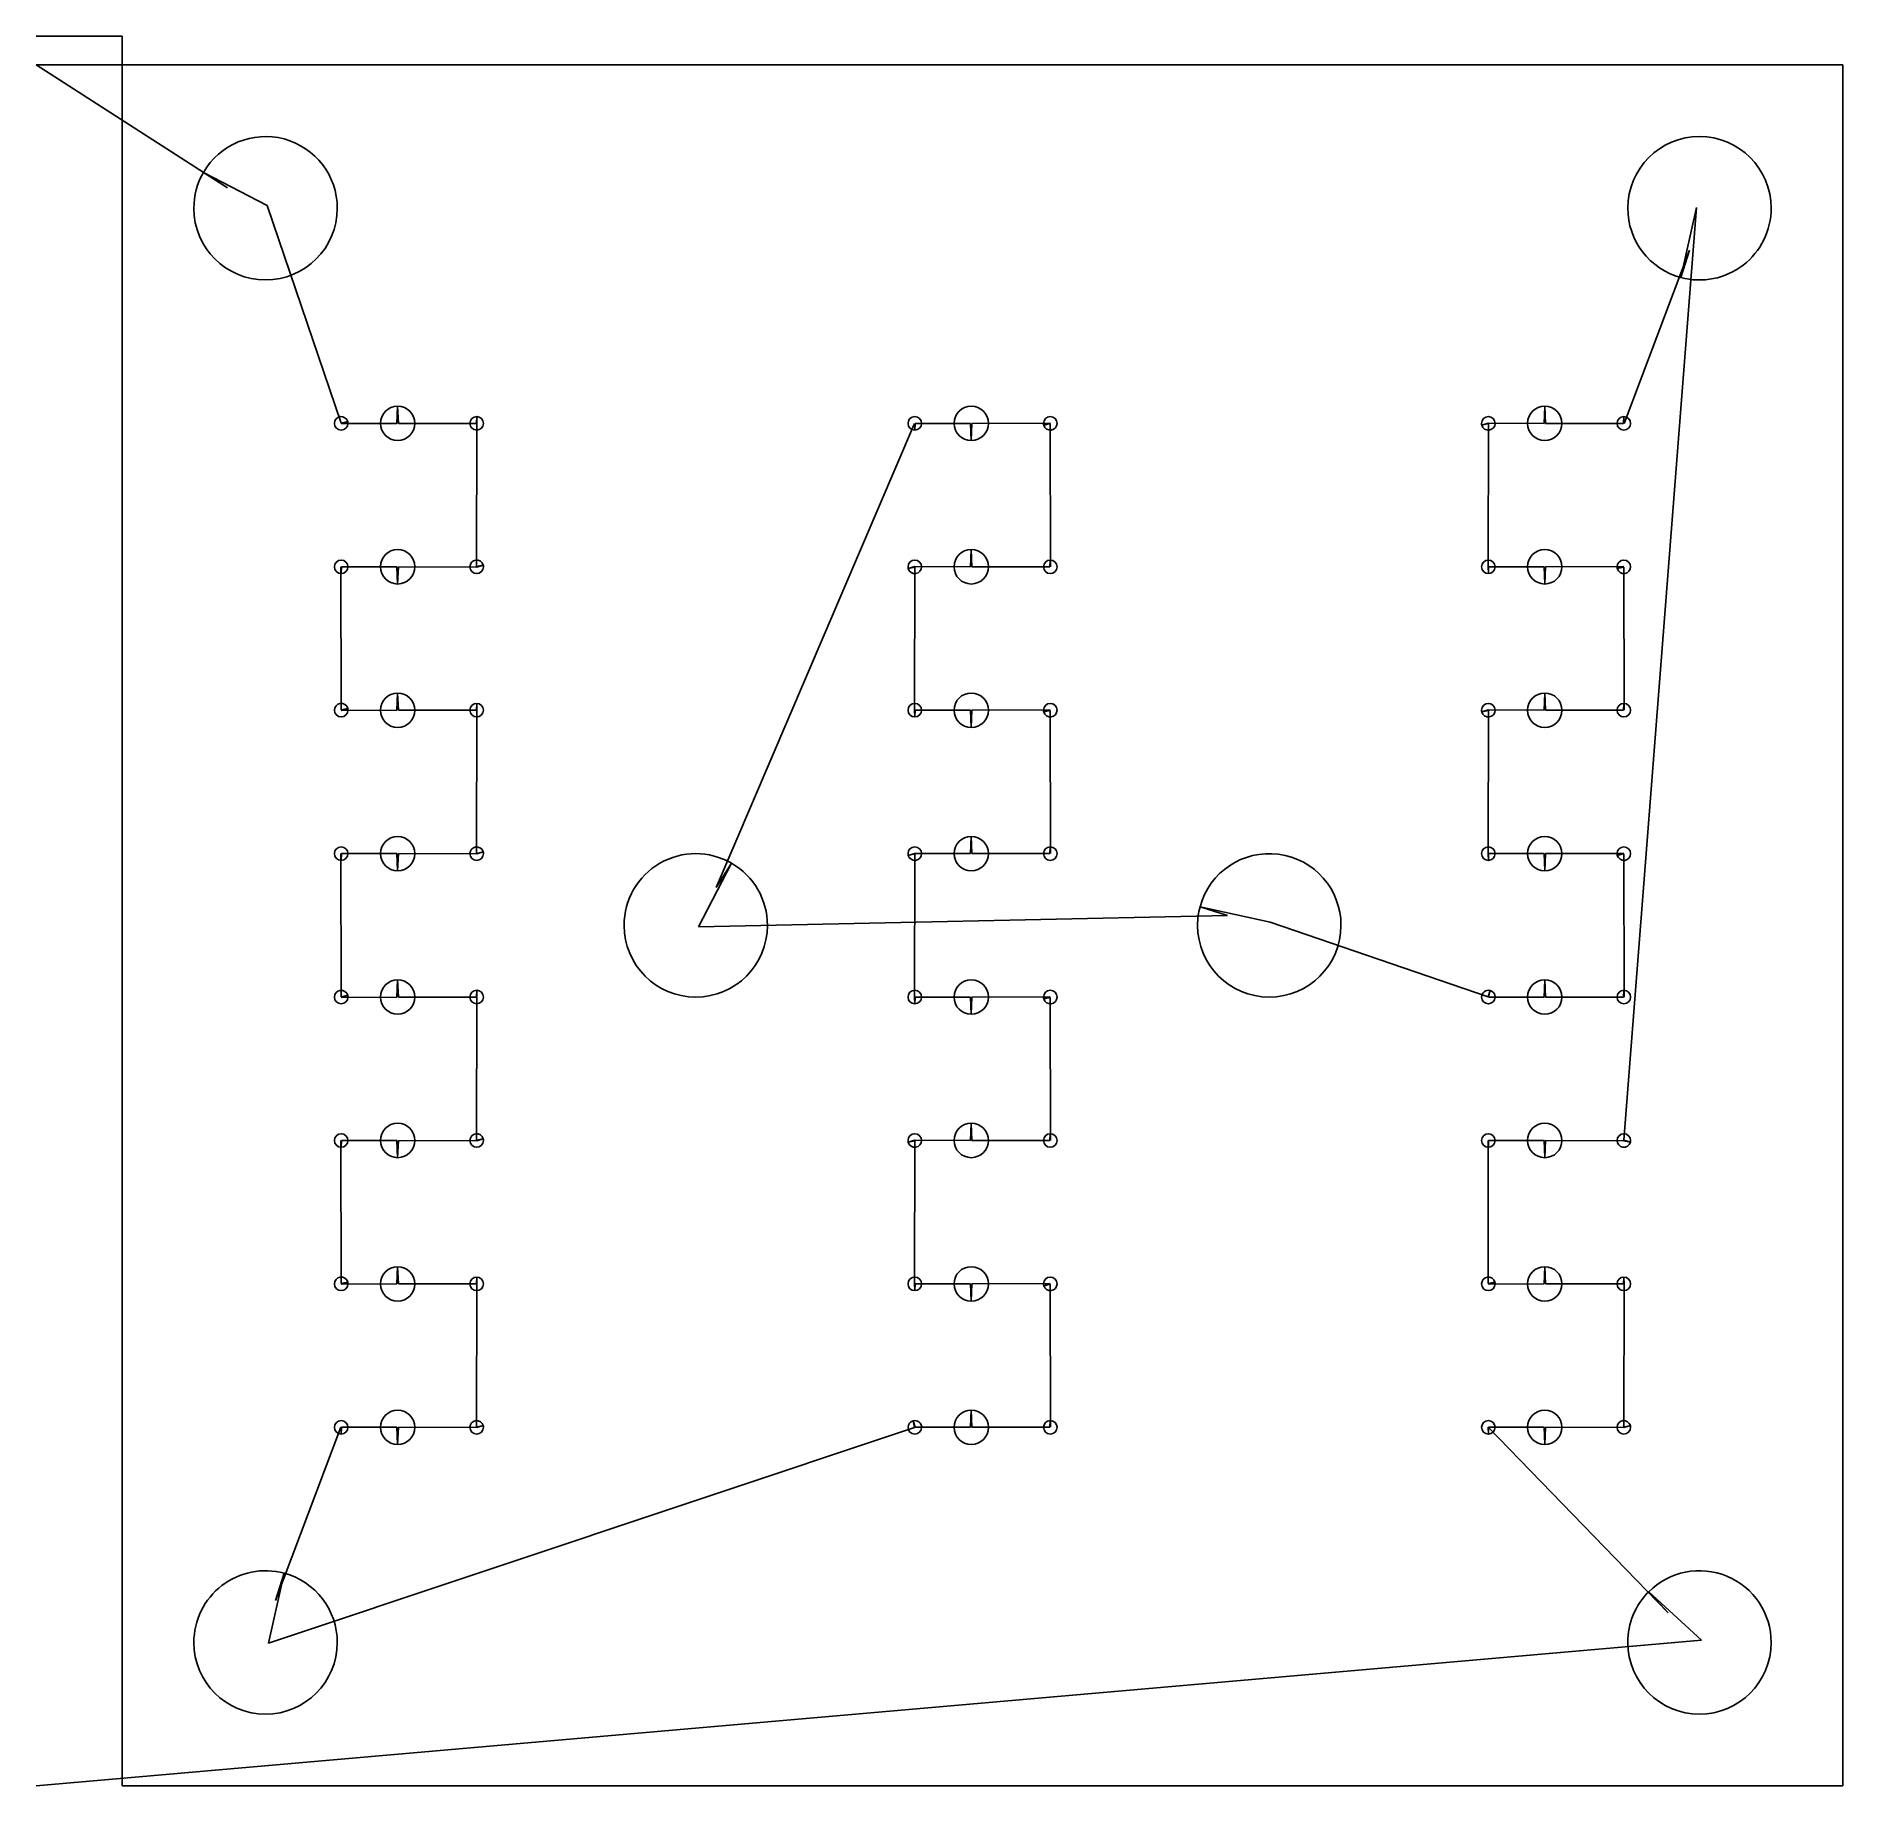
# Model space of a CAD drawing. Header units: inches. Extents: x 0.85 to 4, y 1 to 4.05.
import ezdxf

# ---------------------------------------------------------------- set-up
doc = ezdxf.new("R2010")
doc.units = ezdxf.units.IN
doc.layers.get('0').update_dxf_attribs({"linetype": 'CONTINUOUS'})
for name, color, linetype in [('3', 7, 'CONTINUOUS'), ('5', 7, 'CONTINUOUS'), ('6', 7, 'CONTINUOUS'), ('9', 7, 'CONTINUOUS')]:
    doc.layers.add(name, color=color, linetype=linetype)

msp = doc.modelspace()

# ---------------------------------------------------------------- linework, layer by layer
at = {"color": 0, "linetype": 'CONTINUOUS'}
for p, q in [((1, 4.05), (0.85, 4.05)), ((1.1839, 3.7856), (0.85, 4)), ((1.3818, 3.3755), (1.2526, 3.7548)), ((3.6183, 2.1255), (3.7447, 3.7513)), ((3.7327, 3.6769), (3.6186, 3.375)), ((1.479, 3.375), (1.382, 3.3745)), ((1.6176, 3.375), (1.4816, 3.375)), ((1.618, 3.1255), (1.6186, 3.375)), ((2.0356, 2.5661), (2.3814, 3.375)), ((2.3824, 3.375), (2.479, 3.375)), ((2.4816, 3.375), (2.618, 3.3755)), ((2.6182, 3.3745), (2.6186, 3.125)), ((3.382, 3.3745), (3.3814, 3.125)), ((3.479, 3.375), (3.3818, 3.3755)), ((3.6176, 3.375), (3.4816, 3.375)), ((1.3818, 2.8755), (1.3814, 3.125)), ((1.3824, 3.125), (1.479, 3.125)), ((1.4816, 3.125), (1.6183, 3.1245)), ((2.382, 3.1245), (2.3814, 2.875)), ((2.479, 3.125), (2.3818, 3.1255)), ((2.6176, 3.125), (2.4816, 3.125)), ((3.3824, 3.125), (3.479, 3.125)), ((3.4816, 3.125), (3.618, 3.1255)), ((3.6182, 3.1245), (3.6186, 2.875)), ((1.479, 2.875), (1.382, 2.8745)), ((1.6176, 2.875), (1.4816, 2.875)), ((1.618, 2.6255), (1.6186, 2.875)), ((2.3824, 2.875), (2.479, 2.875)), ((2.4816, 2.875), (2.618, 2.8755)), ((2.6182, 2.8745), (2.6186, 2.625)), ((3.382, 2.8745), (3.3814, 2.625)), ((3.479, 2.875), (3.3818, 2.8755)), ((3.6176, 2.875), (3.4816, 2.875)), ((1.3818, 2.3755), (1.3814, 2.625)), ((1.3824, 2.625), (1.479, 2.625)), ((1.4816, 2.625), (1.6183, 2.6245)), ((2.382, 2.6245), (2.3814, 2.375)), ((2.479, 2.625), (2.3818, 2.6255)), ((2.6176, 2.625), (2.4816, 2.625)), ((3.3824, 2.625), (3.479, 2.625)), ((3.4816, 2.625), (3.618, 2.6255)), ((3.6182, 2.6245), (3.6186, 2.375)), ((2.9269, 2.5173), (2.0048, 2.4974)), ((3.3814, 2.3751), (3.0013, 2.5053)), ((1.479, 2.375), (1.382, 2.3745)), ((1.6176, 2.375), (1.4816, 2.375)), ((1.618, 2.1255), (1.6186, 2.375)), ((2.3824, 2.375), (2.479, 2.375)), ((2.4816, 2.375), (2.618, 2.3755)), ((2.6182, 2.3745), (2.6186, 2.125)), ((3.479, 2.375), (3.3824, 2.3749)), ((3.6176, 2.375), (3.4816, 2.375)), ((1.3818, 1.8755), (1.3814, 2.125)), ((1.3824, 2.125), (1.479, 2.125)), ((1.4816, 2.125), (1.6183, 2.1245)), ((2.382, 2.1245), (2.3814, 1.875)), ((2.479, 2.125), (2.3818, 2.1255)), ((2.6176, 2.125), (2.4816, 2.125)), ((3.3818, 1.8755), (3.3814, 2.125)), ((3.3824, 2.125), (3.479, 2.125)), ((3.4816, 2.125), (3.618, 2.1245)), ((1.479, 1.875), (1.382, 1.8745)), ((1.6176, 1.875), (1.4816, 1.875)), ((1.618, 1.6255), (1.6186, 1.875)), ((2.3824, 1.875), (2.479, 1.875)), ((2.4816, 1.875), (2.618, 1.8755)), ((2.6182, 1.8745), (2.6186, 1.625)), ((3.479, 1.875), (3.382, 1.8745)), ((3.6176, 1.875), (3.4816, 1.875)), ((3.618, 1.6255), (3.6186, 1.875)), ((2.3814, 1.6249), (1.2553, 1.2487)), ((1.2673, 1.3231), (1.3814, 1.625)), ((1.3824, 1.625), (1.479, 1.625)), ((1.4816, 1.625), (1.6183, 1.6245)), ((2.479, 1.625), (2.3824, 1.6251)), ((2.6176, 1.625), (2.4816, 1.625)), ((3.6954, 1.3015), (3.3814, 1.625)), ((3.3824, 1.625), (3.479, 1.625)), ((3.4816, 1.625), (3.6183, 1.6245)), ((0.85, 1), (3.7538, 1.2539))]:
    msp.add_line(p, q, dxfattribs=at)
at = {"layer": '3', "color": 3, "linetype": 'CONTINUOUS'}
for centre, start, end in [((1.25, 3.75), 360, 150), ((3.75, 3.75), 360, 180), ((1.25, 3.75), 150, 180), ((1.25, 3.75), 180, 360), ((3.75, 3.75), 180, 255), ((3.75, 3.75), 255, 0), ((2, 2.5), 60, 180), ((3, 2.5), 360, 165), ((2, 2.5), 360, 60), ((3, 2.5), 165, 180), ((2, 2.5), 180, 360), ((3, 2.5), 180, 360), ((1.25, 1.25), 75, 180), ((1.25, 1.25), 360, 75), ((3.75, 1.25), 360, 135), ((3.75, 1.25), 135, 180), ((1.25, 1.25), 180, 360), ((3.75, 1.25), 180, 360)]:
    msp.add_arc(centre, 0.125, start, end, dxfattribs=at)
at = {"layer": '5', "color": 5, "linetype": 'CONTINUOUS'}
for centre, radius, start, end in [((1.4803, 3.375), 0.03, 90, 180), ((1.4803, 3.375), 0.03, 360, 90), ((2.4803, 3.375), 0.03, 360, 180), ((3.4803, 3.375), 0.03, 90, 180), ((3.4803, 3.375), 0.03, 360, 90), ((1.3819, 3.375), 0.0118, 15, 180), ((1.3819, 3.375), 0.0118, 180, 360), ((1.3819, 3.375), 0.0118, 360, 15), ((1.4803, 3.375), 0.03, 180, 360), ((1.6181, 3.375), 0.0118, 90, 180), ((1.6181, 3.375), 0.0118, 180, 360), ((1.6181, 3.375), 0.0118, 360, 90), ((2.3819, 3.375), 0.0118, 360, 180), ((2.3819, 3.375), 0.0118, 180, 270), ((2.3819, 3.375), 0.0118, 270, 0), ((2.4803, 3.375), 0.03, 180, 270), ((2.4803, 3.375), 0.03, 270, 0), ((2.6181, 3.375), 0.0118, 360, 180), ((2.6181, 3.375), 0.0118, 180, 195), ((2.6181, 3.375), 0.0118, 195, 0), ((3.3819, 3.375), 0.0118, 360, 180), ((3.3819, 3.375), 0.0118, 180, 195), ((3.3819, 3.375), 0.0118, 195, 0), ((3.4803, 3.375), 0.03, 180, 360), ((3.6181, 3.375), 0.0118, 90, 180), ((3.6181, 3.375), 0.0118, 180, 360), ((3.6181, 3.375), 0.0118, 360, 90), ((1.4803, 3.125), 0.03, 360, 180), ((2.4803, 3.125), 0.03, 90, 180), ((2.4803, 3.125), 0.03, 360, 90), ((3.4803, 3.125), 0.03, 360, 180), ((1.3819, 3.125), 0.0118, 360, 180), ((1.3819, 3.125), 0.0118, 180, 270), ((1.3819, 3.125), 0.0118, 270, 0), ((1.4803, 3.125), 0.03, 180, 270), ((1.4803, 3.125), 0.03, 270, 0), ((1.6181, 3.125), 0.0118, 15, 180), ((1.6181, 3.125), 0.0118, 180, 360), ((1.6181, 3.125), 0.0118, 360, 15), ((2.3819, 3.125), 0.0118, 360, 180), ((2.3819, 3.125), 0.0118, 180, 195), ((2.3819, 3.125), 0.0118, 195, 0), ((2.4803, 3.125), 0.03, 180, 360), ((2.6181, 3.125), 0.0118, 90, 180), ((2.6181, 3.125), 0.0118, 180, 360), ((2.6181, 3.125), 0.0118, 360, 90), ((3.3819, 3.125), 0.0118, 360, 180), ((3.3819, 3.125), 0.0118, 180, 270), ((3.3819, 3.125), 0.0118, 270, 0), ((3.4803, 3.125), 0.03, 180, 270), ((3.4803, 3.125), 0.03, 270, 0), ((3.6181, 3.125), 0.0118, 360, 180), ((3.6181, 3.125), 0.0118, 180, 195), ((3.6181, 3.125), 0.0118, 195, 0), ((1.4803, 2.875), 0.03, 90, 180), ((1.4803, 2.875), 0.03, 360, 90), ((2.4803, 2.875), 0.03, 360, 180), ((3.4803, 2.875), 0.03, 90, 180), ((3.4803, 2.875), 0.03, 360, 90), ((1.3819, 2.875), 0.0118, 15, 180), ((1.3819, 2.875), 0.0118, 180, 360), ((1.3819, 2.875), 0.0118, 360, 15), ((1.4803, 2.875), 0.03, 180, 360), ((1.6181, 2.875), 0.0118, 90, 180), ((1.6181, 2.875), 0.0118, 180, 360), ((1.6181, 2.875), 0.0118, 360, 90), ((2.3819, 2.875), 0.0118, 360, 180), ((2.3819, 2.875), 0.0118, 180, 270), ((2.3819, 2.875), 0.0118, 270, 0), ((2.4803, 2.875), 0.03, 180, 270), ((2.4803, 2.875), 0.03, 270, 0), ((2.6181, 2.875), 0.0118, 360, 180), ((2.6181, 2.875), 0.0118, 180, 195), ((2.6181, 2.875), 0.0118, 195, 0), ((3.3819, 2.875), 0.0118, 360, 180), ((3.3819, 2.875), 0.0118, 180, 195), ((3.3819, 2.875), 0.0118, 195, 0), ((3.4803, 2.875), 0.03, 180, 360), ((3.6181, 2.875), 0.0118, 90, 180), ((3.6181, 2.875), 0.0118, 180, 360), ((3.6181, 2.875), 0.0118, 360, 90), ((1.4803, 2.625), 0.03, 360, 180), ((2.4803, 2.625), 0.03, 90, 180), ((2.4803, 2.625), 0.03, 360, 90), ((3.4803, 2.625), 0.03, 360, 180), ((1.3819, 2.625), 0.0118, 360, 180), ((1.3819, 2.625), 0.0118, 180, 270), ((1.3819, 2.625), 0.0118, 270, 0), ((1.4803, 2.625), 0.03, 180, 270), ((1.4803, 2.625), 0.03, 270, 0), ((1.6181, 2.625), 0.0118, 15, 180), ((1.6181, 2.625), 0.0118, 180, 360), ((1.6181, 2.625), 0.0118, 360, 15), ((2.3819, 2.625), 0.0118, 360, 180), ((2.3819, 2.625), 0.0118, 180, 195), ((2.3819, 2.625), 0.0118, 195, 0), ((2.4803, 2.625), 0.03, 180, 360), ((2.6181, 2.625), 0.0118, 90, 180), ((2.6181, 2.625), 0.0118, 180, 360), ((2.6181, 2.625), 0.0118, 360, 90), ((3.3819, 2.625), 0.0118, 360, 180), ((3.3819, 2.625), 0.0118, 180, 270), ((3.3819, 2.625), 0.0118, 270, 0), ((3.4803, 2.625), 0.03, 180, 270), ((3.4803, 2.625), 0.03, 270, 0), ((3.6181, 2.625), 0.0118, 360, 180), ((3.6181, 2.625), 0.0118, 180, 195), ((3.6181, 2.625), 0.0118, 195, 0), ((1.4803, 2.375), 0.03, 90, 180), ((1.4803, 2.375), 0.03, 360, 90), ((2.4803, 2.375), 0.03, 360, 180), ((3.4803, 2.375), 0.03, 90, 180), ((3.4803, 2.375), 0.03, 360, 90), ((1.3819, 2.375), 0.0118, 15, 180), ((1.3819, 2.375), 0.0118, 180, 360), ((1.3819, 2.375), 0.0118, 360, 15), ((1.4803, 2.375), 0.03, 180, 360), ((1.6181, 2.375), 0.0118, 90, 180), ((1.6181, 2.375), 0.0118, 180, 360), ((1.6181, 2.375), 0.0118, 360, 90), ((2.3819, 2.375), 0.0118, 360, 180), ((2.3819, 2.375), 0.0118, 180, 270), ((2.3819, 2.375), 0.0118, 270, 0), ((2.4803, 2.375), 0.03, 180, 270), ((2.4803, 2.375), 0.03, 270, 0), ((2.6181, 2.375), 0.0118, 360, 180), ((2.6181, 2.375), 0.0118, 180, 195), ((2.6181, 2.375), 0.0118, 195, 0), ((3.3819, 2.375), 0.0118, 75, 180), ((3.3819, 2.375), 0.0118, 180, 360), ((3.3819, 2.375), 0.0118, 360, 75), ((3.4803, 2.375), 0.03, 180, 360), ((3.6181, 2.375), 0.0118, 90, 180), ((3.6181, 2.375), 0.0118, 180, 360), ((3.6181, 2.375), 0.0118, 360, 90), ((1.4803, 2.125), 0.03, 360, 180), ((2.4803, 2.125), 0.03, 90, 180), ((2.4803, 2.125), 0.03, 360, 90), ((3.4803, 2.125), 0.03, 360, 180), ((1.3819, 2.125), 0.0118, 360, 180), ((1.3819, 2.125), 0.0118, 180, 270), ((1.3819, 2.125), 0.0118, 270, 0), ((1.4803, 2.125), 0.03, 180, 270), ((1.4803, 2.125), 0.03, 270, 0), ((1.6181, 2.125), 0.0118, 15, 180), ((1.6181, 2.125), 0.0118, 180, 360), ((1.6181, 2.125), 0.0118, 360, 15), ((2.3819, 2.125), 0.0118, 360, 180), ((2.3819, 2.125), 0.0118, 180, 195), ((2.3819, 2.125), 0.0118, 195, 0), ((2.4803, 2.125), 0.03, 180, 360), ((2.6181, 2.125), 0.0118, 90, 180), ((2.6181, 2.125), 0.0118, 180, 360), ((2.6181, 2.125), 0.0118, 360, 90), ((3.3819, 2.125), 0.0118, 360, 180), ((3.3819, 2.125), 0.0118, 180, 270), ((3.3819, 2.125), 0.0118, 270, 0), ((3.4803, 2.125), 0.03, 180, 270), ((3.4803, 2.125), 0.03, 270, 0), ((3.6181, 2.125), 0.0118, 360, 180), ((3.6181, 2.125), 0.0118, 180, 345), ((3.6181, 2.125), 0.0118, 345, 0), ((1.4803, 1.875), 0.03, 90, 180), ((1.4803, 1.875), 0.03, 360, 90), ((2.4803, 1.875), 0.03, 360, 180), ((3.4803, 1.875), 0.03, 90, 180), ((3.4803, 1.875), 0.03, 360, 90), ((1.3819, 1.875), 0.0118, 15, 180), ((1.3819, 1.875), 0.0118, 180, 360), ((1.3819, 1.875), 0.0118, 360, 15), ((1.4803, 1.875), 0.03, 180, 360), ((1.6181, 1.875), 0.0118, 90, 180), ((1.6181, 1.875), 0.0118, 180, 360), ((1.6181, 1.875), 0.0118, 360, 90), ((2.3819, 1.875), 0.0118, 360, 180), ((2.3819, 1.875), 0.0118, 180, 270), ((2.3819, 1.875), 0.0118, 270, 0), ((2.4803, 1.875), 0.03, 180, 270), ((2.4803, 1.875), 0.03, 270, 0), ((2.6181, 1.875), 0.0118, 360, 180), ((2.6181, 1.875), 0.0118, 180, 195), ((2.6181, 1.875), 0.0118, 195, 0), ((3.3819, 1.875), 0.0118, 15, 180), ((3.3819, 1.875), 0.0118, 180, 360), ((3.3819, 1.875), 0.0118, 360, 15), ((3.4803, 1.875), 0.03, 180, 360), ((3.6181, 1.875), 0.0118, 90, 180), ((3.6181, 1.875), 0.0118, 180, 360), ((3.6181, 1.875), 0.0118, 360, 90), ((1.4803, 1.625), 0.03, 360, 180), ((2.4803, 1.625), 0.03, 90, 180), ((2.4803, 1.625), 0.03, 360, 90), ((3.4803, 1.625), 0.03, 360, 180), ((1.3819, 1.625), 0.0118, 360, 180), ((1.3819, 1.625), 0.0118, 180, 270), ((1.3819, 1.625), 0.0118, 270, 0), ((1.4803, 1.625), 0.03, 180, 270), ((1.4803, 1.625), 0.03, 270, 0), ((1.6181, 1.625), 0.0118, 15, 180), ((1.6181, 1.625), 0.0118, 180, 360), ((1.6181, 1.625), 0.0118, 360, 15), ((2.3819, 1.625), 0.0118, 105, 180), ((2.3819, 1.625), 0.0118, 180, 360), ((2.3819, 1.625), 0.0118, 360, 105), ((2.4803, 1.625), 0.03, 180, 360), ((2.6181, 1.625), 0.0118, 90, 180), ((2.6181, 1.625), 0.0118, 180, 360), ((2.6181, 1.625), 0.0118, 360, 90), ((3.3819, 1.625), 0.0118, 360, 180), ((3.3819, 1.625), 0.0118, 180, 270), ((3.3819, 1.625), 0.0118, 270, 0), ((3.4803, 1.625), 0.03, 180, 270), ((3.4803, 1.625), 0.03, 270, 0), ((3.6181, 1.625), 0.0118, 15, 180), ((3.6181, 1.625), 0.0118, 180, 360), ((3.6181, 1.625), 0.0118, 360, 15)]:
    msp.add_arc(centre, radius, start, end, dxfattribs=at)
at = {"layer": '6', "color": 6, "linetype": 'CONTINUOUS'}
for p, q in [((1, 4), (4, 4)), ((1, 1), (1, 4)), ((4, 4), (4, 1)), ((4, 1), (1, 1))]:
    msp.add_line(p, q, dxfattribs=at)
at = {"layer": '9', "color": 9, "linetype": 'CONTINUOUS'}
for p, q in [((1, 4), (1, 4.05)), ((0.85, 4), (1, 4)), ((1.2526, 3.7548), (1.1417, 3.8125)), ((1.1417, 3.8125), (1.1839, 3.7856)), ((3.7447, 3.7513), (3.7176, 3.6293)), ((3.7176, 3.6293), (3.7327, 3.6769)), ((1.4803, 3.405), (1.479, 3.375)), ((1.4816, 3.375), (1.4803, 3.405)), ((3.4803, 3.405), (3.479, 3.375)), ((3.4816, 3.375), (3.4803, 3.405)), ((1.3933, 3.3781), (1.3818, 3.3755)), ((1.382, 3.3745), (1.3933, 3.3781)), ((1.6181, 3.3868), (1.6176, 3.375)), ((1.6186, 3.375), (1.6181, 3.3868)), ((2.3814, 3.375), (2.3819, 3.3632)), ((2.3819, 3.3632), (2.3824, 3.375)), ((2.479, 3.375), (2.4803, 3.345)), ((2.4803, 3.345), (2.4816, 3.375)), ((2.618, 3.3755), (2.6067, 3.3719)), ((2.6067, 3.3719), (2.6182, 3.3745)), ((3.3818, 3.3755), (3.3705, 3.3719)), ((3.3705, 3.3719), (3.382, 3.3745)), ((3.6181, 3.3868), (3.6176, 3.375)), ((3.6186, 3.375), (3.6181, 3.3868)), ((2.4803, 3.155), (2.479, 3.125)), ((2.4816, 3.125), (2.4803, 3.155)), ((1.3814, 3.125), (1.3819, 3.1132)), ((1.3819, 3.1132), (1.3824, 3.125)), ((1.479, 3.125), (1.4803, 3.095)), ((1.4803, 3.095), (1.4816, 3.125)), ((1.6295, 3.1281), (1.618, 3.1255)), ((1.6183, 3.1245), (1.6295, 3.1281)), ((2.3818, 3.1255), (2.3705, 3.1219)), ((2.3705, 3.1219), (2.382, 3.1245)), ((2.6181, 3.1368), (2.6176, 3.125)), ((2.6186, 3.125), (2.6181, 3.1368)), ((3.3814, 3.125), (3.3819, 3.1132)), ((3.3819, 3.1132), (3.3824, 3.125)), ((3.479, 3.125), (3.4803, 3.095)), ((3.4803, 3.095), (3.4816, 3.125)), ((3.618, 3.1255), (3.6067, 3.1219)), ((3.6067, 3.1219), (3.6182, 3.1245)), ((1.4803, 2.905), (1.479, 2.875)), ((1.4816, 2.875), (1.4803, 2.905)), ((3.4803, 2.905), (3.479, 2.875)), ((3.4816, 2.875), (3.4803, 2.905)), ((1.3933, 2.8781), (1.3818, 2.8755)), ((1.382, 2.8745), (1.3933, 2.8781)), ((1.6181, 2.8868), (1.6176, 2.875)), ((1.6186, 2.875), (1.6181, 2.8868)), ((2.3814, 2.875), (2.3819, 2.8632)), ((2.3819, 2.8632), (2.3824, 2.875)), ((2.479, 2.875), (2.4803, 2.845)), ((2.4803, 2.845), (2.4816, 2.875)), ((2.618, 2.8755), (2.6067, 2.8719)), ((2.6067, 2.8719), (2.6182, 2.8745)), ((3.3818, 2.8755), (3.3705, 2.8719)), ((3.3705, 2.8719), (3.382, 2.8745)), ((3.6181, 2.8868), (3.6176, 2.875)), ((3.6186, 2.875), (3.6181, 2.8868)), ((2.4803, 2.655), (2.479, 2.625)), ((2.4816, 2.625), (2.4803, 2.655)), ((1.3814, 2.625), (1.3819, 2.6132)), ((1.3819, 2.6132), (1.3824, 2.625)), ((1.479, 2.625), (1.4803, 2.595)), ((1.4803, 2.595), (1.4816, 2.625)), ((1.6295, 2.6281), (1.618, 2.6255)), ((1.6183, 2.6245), (1.6295, 2.6281)), ((2.3818, 2.6255), (2.3705, 2.6219)), ((2.3705, 2.6219), (2.382, 2.6245)), ((2.6181, 2.6368), (2.6176, 2.625)), ((2.6186, 2.625), (2.6181, 2.6368)), ((3.3814, 2.625), (3.3819, 2.6132)), ((3.3819, 2.6132), (3.3824, 2.625)), ((3.479, 2.625), (3.4803, 2.595)), ((3.4803, 2.595), (3.4816, 2.625)), ((3.618, 2.6255), (3.6067, 2.6219)), ((3.6067, 2.6219), (3.6182, 2.6245)), ((2.0048, 2.4974), (2.0625, 2.6083)), ((2.0625, 2.6083), (2.0356, 2.5661)), ((3.0013, 2.5053), (2.8793, 2.5324)), ((2.8793, 2.5324), (2.9269, 2.5173)), ((1.4803, 2.405), (1.479, 2.375)), ((1.4816, 2.375), (1.4803, 2.405)), ((3.4803, 2.405), (3.479, 2.375)), ((3.4816, 2.375), (3.4803, 2.405)), ((1.3933, 2.3781), (1.3818, 2.3755)), ((1.382, 2.3745), (1.3933, 2.3781)), ((1.6181, 2.3868), (1.6176, 2.375)), ((1.6186, 2.375), (1.6181, 2.3868)), ((2.3814, 2.375), (2.3819, 2.3632)), ((2.3819, 2.3632), (2.3824, 2.375)), ((2.479, 2.375), (2.4803, 2.345)), ((2.4803, 2.345), (2.4816, 2.375)), ((2.618, 2.3755), (2.6067, 2.3719)), ((2.6067, 2.3719), (2.6182, 2.3745)), ((3.385, 2.3864), (3.3814, 2.3751)), ((3.3824, 2.3749), (3.385, 2.3864)), ((3.6181, 2.3868), (3.6176, 2.375)), ((3.6186, 2.375), (3.6181, 2.3868)), ((2.4803, 2.155), (2.479, 2.125)), ((2.4816, 2.125), (2.4803, 2.155)), ((1.3814, 2.125), (1.3819, 2.1132)), ((1.3819, 2.1132), (1.3824, 2.125)), ((1.479, 2.125), (1.4803, 2.095)), ((1.4803, 2.095), (1.4816, 2.125)), ((1.6295, 2.1281), (1.618, 2.1255)), ((1.6183, 2.1245), (1.6295, 2.1281)), ((2.3818, 2.1255), (2.3705, 2.1219)), ((2.3705, 2.1219), (2.382, 2.1245)), ((2.6181, 2.1368), (2.6176, 2.125)), ((2.6186, 2.125), (2.6181, 2.1368)), ((3.3814, 2.125), (3.3819, 2.1132)), ((3.3819, 2.1132), (3.3824, 2.125)), ((3.479, 2.125), (3.4803, 2.095)), ((3.4803, 2.095), (3.4816, 2.125)), ((3.618, 2.1245), (3.6295, 2.1219)), ((3.6295, 2.1219), (3.6183, 2.1255)), ((1.4803, 1.905), (1.479, 1.875)), ((1.4816, 1.875), (1.4803, 1.905)), ((3.4803, 1.905), (3.479, 1.875)), ((3.4816, 1.875), (3.4803, 1.905)), ((1.3933, 1.8781), (1.3818, 1.8755)), ((1.382, 1.8745), (1.3933, 1.8781)), ((1.6181, 1.8868), (1.6176, 1.875)), ((1.6186, 1.875), (1.6181, 1.8868)), ((2.3814, 1.875), (2.3819, 1.8632)), ((2.3819, 1.8632), (2.3824, 1.875)), ((2.479, 1.875), (2.4803, 1.845)), ((2.4803, 1.845), (2.4816, 1.875)), ((2.618, 1.8755), (2.6067, 1.8719)), ((2.6067, 1.8719), (2.6182, 1.8745)), ((3.3933, 1.8781), (3.3818, 1.8755)), ((3.382, 1.8745), (3.3933, 1.8781)), ((3.6181, 1.8868), (3.6176, 1.875)), ((3.6186, 1.875), (3.6181, 1.8868)), ((2.4803, 1.655), (2.479, 1.625)), ((2.4816, 1.625), (2.4803, 1.655)), ((1.3814, 1.625), (1.3819, 1.6132)), ((1.3819, 1.6132), (1.3824, 1.625)), ((1.479, 1.625), (1.4803, 1.595)), ((1.4803, 1.595), (1.4816, 1.625)), ((1.6295, 1.6281), (1.618, 1.6255)), ((1.6183, 1.6245), (1.6295, 1.6281)), ((2.3824, 1.6251), (2.3788, 1.6364)), ((2.3788, 1.6364), (2.3814, 1.6249)), ((2.6181, 1.6368), (2.6176, 1.625)), ((2.6186, 1.625), (2.6181, 1.6368)), ((3.3814, 1.625), (3.3819, 1.6132)), ((3.3819, 1.6132), (3.3824, 1.625)), ((3.479, 1.625), (3.4803, 1.595)), ((3.4803, 1.595), (3.4816, 1.625)), ((3.6295, 1.6281), (3.618, 1.6255)), ((3.6183, 1.6245), (3.6295, 1.6281)), ((1.2553, 1.2487), (1.2824, 1.3707)), ((1.2824, 1.3707), (1.2673, 1.3231)), ((3.7538, 1.2539), (3.6616, 1.3384)), ((3.6616, 1.3384), (3.6954, 1.3015))]:
    msp.add_line(p, q, dxfattribs=at)

doc.saveas('drawing.dxf')
